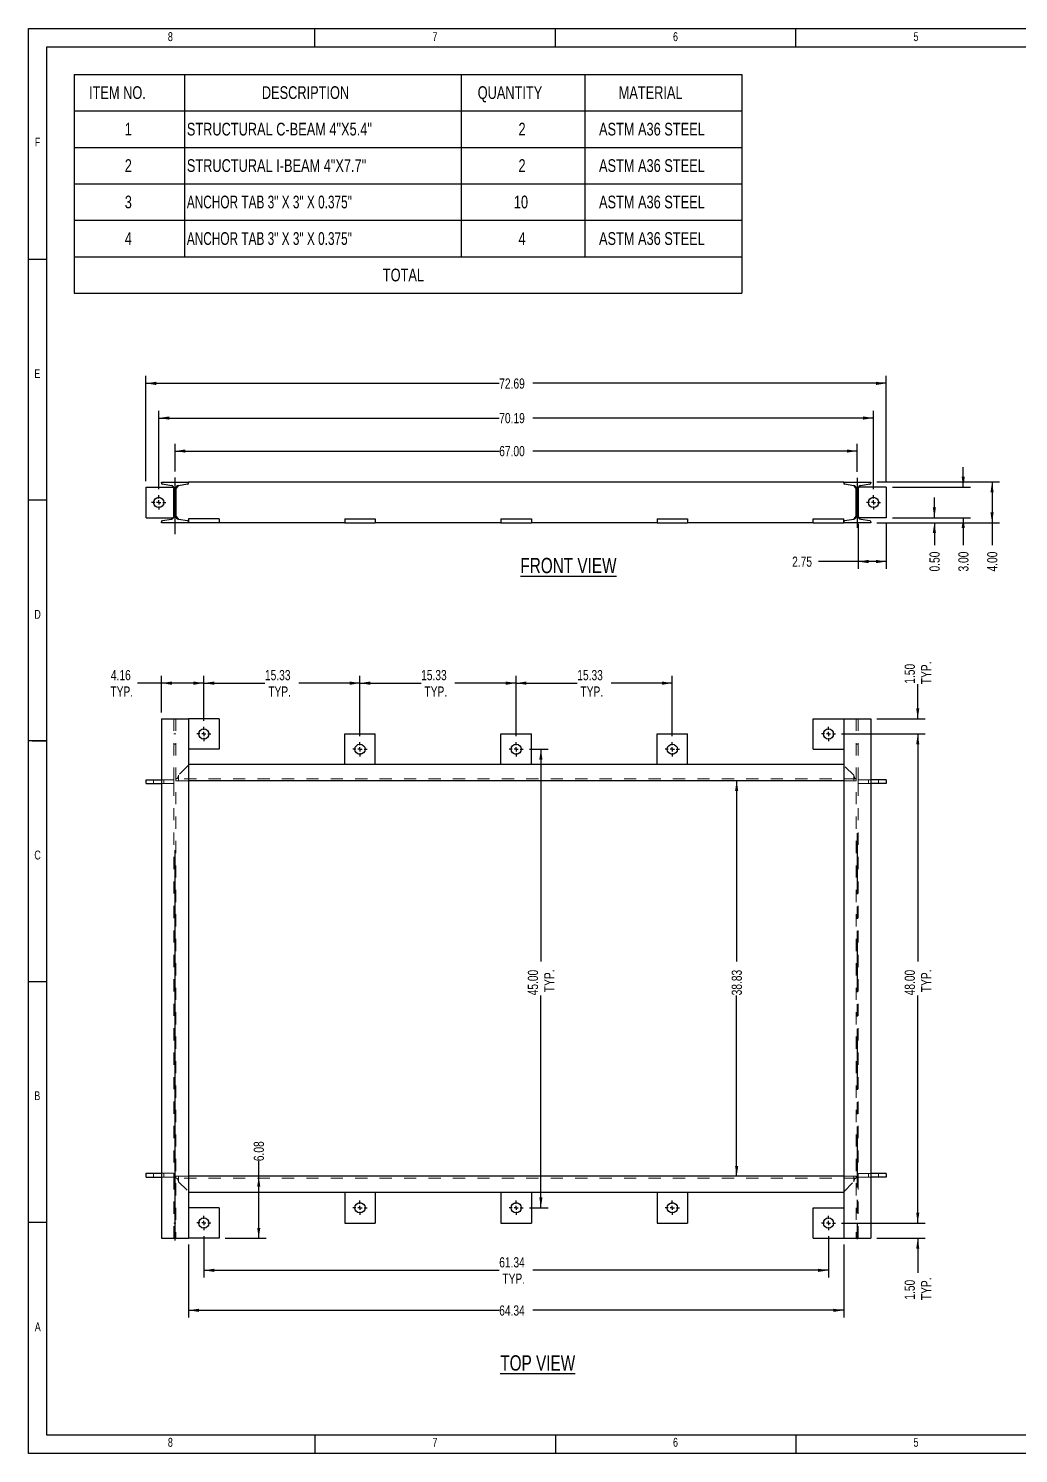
# Model space of a CAD drawing. Header units: inches. Extents: x 0 to 16.5, y 0 to 17.9.
# Drawn here: x 0.02 to 8.12, y 0.02 to 11.67 of the extents above; entities that cross this region are included whole.
import ezdxf

# ---------------------------------------------------------------- set-up
doc = ezdxf.new("R2010")
doc.units = ezdxf.units.IN
doc.header["$MEASUREMENT"] = 0
doc.linetypes.add('CENTERX2', pattern=[0.8, 0.5, -0.1, 0.1, -0.1])
doc.linetypes.add('HIDDEN', pattern=[0.075, 0.05, -0.025])
doc.layers.add('FORMAT', color=7, linetype='Continuous')
doc.styles.add('SLDTEXTSTYLE0', font='TXT', dxfattribs={"width": 0.75})
doc.styles.add('SLDTEXTSTYLE2', font='TXT', dxfattribs={"width": 0.694444})
doc.dimstyles.new('SLDDIMSTYLE0', dxfattribs={"dimtxt": 0.084961, "dimasz": 0.084961, "dimexe": 0, "dimexo": 0.0625, "dimgap": 0.02124, "dimtad": 0, "dimlfac": 12, "dimrnd": 1e-09, "dimzin": 4, "dimdsep": 46, "dimtxsty": 'SLDTEXTSTYLE0', "dimsah": 1, "dimcen": 0.09, "dimadec": 0, "dimazin": 1, "dimtfac": 1, "dimtofl": 0, "dimtmove": 0, "dimatfit": 3, "dimfxl": 0, "dimfrac": 2, "dimtolj": 1, "dimtzin": 12, "dimarcsym": 0})
doc.dimstyles.new('SLDDIMSTYLE1', dxfattribs={"dimtxt": 0.084961, "dimasz": 0.084961, "dimexe": 0, "dimexo": 0.0625, "dimgap": 0.02124, "dimtad": 0, "dimlfac": 12, "dimrnd": 1e-09, "dimzin": 12, "dimdsep": 46, "dimtxsty": 'SLDTEXTSTYLE0', "dimsah": 1, "dimcen": 0.09, "dimadec": 0, "dimazin": 3, "dimtfac": 1, "dimtofl": 0, "dimtmove": 0, "dimatfit": 3, "dimfxl": 0, "dimfrac": 2, "dimtolj": 1, "dimtzin": 12, "dimarcsym": 0})
doc.dimstyles.new('SLDDIMSTYLE2', dxfattribs={"dimtxt": 0.084961, "dimasz": 0.084961, "dimexe": 0, "dimexo": 0.0625, "dimgap": 0.02124, "dimtad": 0, "dimlfac": 12, "dimrnd": 1e-09, "dimzin": 4, "dimdsep": 46, "dimtxsty": 'SLDTEXTSTYLE0', "dimsah": 1, "dimcen": 0.09, "dimadec": 0, "dimazin": 1, "dimtfac": 1, "dimtmove": 0, "dimatfit": 0, "dimfxl": 0, "dimfrac": 2, "dimtolj": 1, "dimtzin": 12, "dimarcsym": 0})
doc.dimstyles.new('SLDDIMSTYLE3', dxfattribs={"dimtxt": 0.084961, "dimasz": 0.084961, "dimexe": 0, "dimexo": 0.0625, "dimgap": 0.02124, "dimtad": 0, "dimlfac": 12, "dimrnd": 1e-09, "dimzin": 0, "dimdsep": 46, "dimtxsty": 'SLDTEXTSTYLE0', "dimsah": 1, "dimcen": 0.09, "dimadec": 0, "dimazin": 0, "dimtfac": 1, "dimtmove": 0, "dimatfit": 0, "dimfxl": 0, "dimfrac": 2, "dimtolj": 1, "dimtzin": 12, "dimarcsym": 0})

# ---------------------------------------------------------------- blocks, each defined once
blk = doc.blocks.new('SW_TABLEANNOTATION_1')
at = {"layer": 'FORMAT', "color": 0}
for p, q in [((0, 0), (0, -0.298)), ((0, 0), (0.901, 0)), ((0.901, 0), (0.901, -0.298)), ((0.901, 0), (3.166, 0)), ((3.166, 0), (3.166, -0.298)), ((3.166, 0), (4.179, 0)), ((4.179, 0), (4.179, -0.298)), ((4.179, 0), (5.463, 0)), ((5.463, 0), (5.463, -0.298)), ((0, -0.298), (0.901, -0.298)), ((0, -0.298), (0, -0.597)), ((0.901, -0.298), (3.166, -0.298)), ((0.901, -0.298), (0.901, -0.597)), ((3.166, -0.298), (4.179, -0.298)), ((3.166, -0.298), (3.166, -0.597)), ((4.179, -0.298), (5.463, -0.298)), ((4.179, -0.298), (4.179, -0.597)), ((5.463, -0.298), (5.463, -0.597)), ((0, -0.597), (0, -0.895)), ((0, -0.597), (0.901, -0.597)), ((0.901, -0.597), (0.901, -0.895)), ((0.901, -0.597), (3.166, -0.597)), ((3.166, -0.597), (3.166, -0.895)), ((3.166, -0.597), (4.179, -0.597)), ((4.179, -0.597), (4.179, -0.895)), ((4.179, -0.597), (5.463, -0.597)), ((5.463, -0.597), (5.463, -0.895)), ((0, -0.895), (0, -1.193)), ((0, -0.895), (0.901, -0.895)), ((0.901, -0.895), (0.901, -1.193)), ((0.901, -0.895), (3.166, -0.895)), ((3.166, -0.895), (3.166, -1.193)), ((3.166, -0.895), (4.179, -0.895)), ((4.179, -0.895), (4.179, -1.193)), ((4.179, -0.895), (5.463, -0.895)), ((5.463, -0.895), (5.463, -1.193)), ((0, -1.193), (0, -1.492)), ((0, -1.193), (0.901, -1.193)), ((0.901, -1.193), (0.901, -1.492)), ((0.901, -1.193), (3.166, -1.193)), ((3.166, -1.193), (3.166, -1.492)), ((3.166, -1.193), (4.179, -1.193)), ((4.179, -1.193), (4.179, -1.492)), ((4.179, -1.193), (5.463, -1.193)), ((5.463, -1.193), (5.463, -1.492)), ((0, -1.492), (0, -1.79)), ((0, -1.492), (0.901, -1.492)), ((0.901, -1.492), (3.166, -1.492)), ((3.166, -1.492), (4.179, -1.492)), ((4.179, -1.492), (5.463, -1.492)), ((5.463, -1.492), (5.463, -1.79)), ((0, -1.79), (0.901, -1.79)), ((0.901, -1.79), (3.166, -1.79)), ((3.166, -1.79), (4.179, -1.79)), ((4.179, -1.79), (5.463, -1.79))]:
    blk.add_line(p, q, dxfattribs=at)
at = {"layer": 'FORMAT', "color": 0, "attachment_point": 1}
for s, insert, char_height, style in [('ITEM NO.', (0.121, -0.097), 0.1042, 'SLDTEXTSTYLE0'), ('DESCRIPTION', (1.535, -0.097), 0.10417, 'SLDTEXTSTYLE0'), ('QUANTITY', (3.301, -0.097), 0.1042, 'SLDTEXTSTYLE0'), ('MATERIAL', (4.455, -0.097), 0.1042, 'SLDTEXTSTYLE0'), ('1', (0.413, -0.396), 0.104, 'SLDTEXTSTYLE0'), ('STRUCTURAL C-BEAM 4"X5.4"', (0.921, -0.396), 0.10417, 'SLDTEXTSTYLE0'), ('2', (3.635, -0.396), 0.104, 'SLDTEXTSTYLE0'), ('ASTM A36 STEEL', (4.294, -0.396), 0.10417, 'SLDTEXTSTYLE0'), ('2', (0.413, -0.694), 0.104, 'SLDTEXTSTYLE0'), ('STRUCTURAL I-BEAM 4"X7.7"', (0.921, -0.694), 0.10417, 'SLDTEXTSTYLE0'), ('2', (3.635, -0.694), 0.104, 'SLDTEXTSTYLE0'), ('ASTM A36 STEEL', (4.294, -0.694), 0.10417, 'SLDTEXTSTYLE0'), ('3', (0.413, -0.992), 0.104, 'SLDTEXTSTYLE0'), ('ANCHOR TAB 3" X 3" X 0.375"', (0.921, -0.992), 0.10417, 'SLDTEXTSTYLE2'), ('10', (3.597, -0.992), 0.1042, 'SLDTEXTSTYLE0'), ('ASTM A36 STEEL', (4.294, -0.992), 0.10417, 'SLDTEXTSTYLE0'), ('4', (0.413, -1.291), 0.104, 'SLDTEXTSTYLE0'), ('ANCHOR TAB 3" X 3" X 0.375"', (0.921, -1.291), 0.10417, 'SLDTEXTSTYLE2'), ('4', (3.635, -1.291), 0.104, 'SLDTEXTSTYLE0'), ('ASTM A36 STEEL', (4.294, -1.291), 0.10417, 'SLDTEXTSTYLE0'), ('TOTAL', (2.525, -1.589), 0.1042, 'SLDTEXTSTYLE0')]:
    blk.add_mtext(s, dxfattribs=dict(at, insert=insert, char_height=char_height, style=style))
blk = doc.blocks.new('Drawing View123')
at = {"color": 7, "linetype": 'Continuous', "lineweight": 25}
for p, q in [((-1.5, 0.375), (-1.5, -3.875)), ((-1.5, 0.375), (-1.278, 0.375)), ((-1.278, 0.375), (-1.278, -3.875)), ((-1.028, 0.375), (-1.278, 0.375)), ((-1.028, 0.375), (-1.028, 0.125)), ((3.834, 0.375), (4.084, 0.375)), ((3.834, 0.125), (3.834, 0.375)), ((4.084, 0.375), (4.084, -3.875)), ((4.084, 0.375), (4.305, 0.375)), ((4.305, 0.375), (4.305, -3.875)), ((0, 0), (0, 0.25)), ((0, 0.25), (0.25, 0.25)), ((0.25, 0), (0.25, 0.25)), ((1.278, 0), (1.278, 0.25)), ((1.278, 0.25), (1.528, 0.25)), ((1.528, 0), (1.528, 0.25)), ((2.556, 0), (2.556, 0.25)), ((2.556, 0.25), (2.806, 0.25)), ((2.806, 0), (2.806, 0.25)), ((-1.028, 0.125), (-1.278, 0.125)), ((3.834, 0.125), (4.084, 0.125)), ((4.084, 0), (-1.278, 0)), ((-1.278, 0), (-1.278, -0.132)), ((4.084, 0), (4.084, -0.132)), ((-1.626, -0.156), (-1.626, -0.125)), ((-1.626, -0.125), (-1.5, -0.125)), ((-1.626, -0.156), (-1.5, -0.156)), ((4.084, -0.132), (-1.278, -0.132)), ((4.432, -0.125), (4.305, -0.125)), ((4.432, -0.156), (4.305, -0.156)), ((4.432, -0.125), (4.432, -0.156)), ((-1.626, -3.375), (-1.626, -3.343)), ((-1.626, -3.343), (-1.5, -3.343)), ((-1.626, -3.375), (-1.5, -3.375)), ((-1.278, -3.368), (-1.278, -3.5)), ((4.084, -3.368), (-1.278, -3.368)), ((4.084, -3.368), (4.084, -3.5)), ((4.432, -3.344), (4.305, -3.344)), ((4.432, -3.375), (4.305, -3.375)), ((4.432, -3.344), (4.432, -3.375)), ((4.084, -3.5), (-1.278, -3.5)), ((0, -3.5), (0, -3.75)), ((0.25, -3.5), (0.25, -3.75)), ((1.278, -3.5), (1.278, -3.75)), ((1.528, -3.5), (1.528, -3.75)), ((2.556, -3.5), (2.556, -3.75)), ((2.806, -3.5), (2.806, -3.75)), ((-1.028, -3.625), (-1.278, -3.625)), ((-1.028, -3.625), (-1.028, -3.875)), ((3.834, -3.875), (3.834, -3.625)), ((3.834, -3.625), (4.084, -3.625)), ((0, -3.75), (0.25, -3.75)), ((1.278, -3.75), (1.528, -3.75)), ((2.556, -3.75), (2.806, -3.75)), ((-1.5, -3.875), (-1.278, -3.875)), ((-1.028, -3.875), (-1.278, -3.875)), ((3.834, -3.875), (4.084, -3.875)), ((4.084, -3.875), (4.305, -3.875))]:
    blk.add_line(p, q, dxfattribs=at)
at = {"color": 7, "linetype": 'HIDDEN', "lineweight": 18}
for p, q in [((-1.397, 0.375), (-1.397, -0.125)), ((-1.381, 0.375), (-1.381, -3.875)), ((4.186, 0.375), (4.186, -3.875)), ((4.203, 0.375), (4.203, -0.125)), ((-1.381, 0.25), (-1.397, 0.25)), ((4.203, 0.25), (4.186, 0.25)), ((-1.397, 0.167), (-1.381, 0.167)), ((4.186, 0.167), (4.203, 0.167)), ((-1.362, -0.097), (-1.361, -0.088)), ((-1.28, -0.008), (-1.361, -0.088)), ((-1.361, -0.088), (-1.361, -0.132)), ((4.166, -0.088), (4.086, -0.008)), ((4.166, -0.088), (4.166, -0.132)), ((4.166, -0.088), (4.168, -0.097)), ((-1.564, -0.125), (-1.564, -0.156)), ((-1.5, -0.125), (-1.397, -0.125)), ((-1.5, -0.156), (-1.397, -0.156)), ((-1.48, -0.156), (-1.48, -0.125)), ((-1.397, -0.156), (-1.397, -0.125)), ((-1.397, -0.156), (-1.397, -3.343)), ((-1.381, -0.117), (-1.381, -0.132)), ((4.186, -0.117), (-1.381, -0.117)), ((-1.361, -0.132), (-1.381, -0.132)), ((-1.361, -0.132), (-1.278, -0.132)), ((4.084, -0.132), (4.166, -0.132)), ((4.186, -0.132), (4.166, -0.132)), ((4.186, -0.117), (4.186, -0.132)), ((4.203, -0.125), (4.203, -0.156)), ((4.305, -0.125), (4.203, -0.125)), ((4.305, -0.156), (4.203, -0.156)), ((4.203, -0.156), (4.203, -3.344)), ((4.286, -0.125), (4.286, -0.156)), ((4.369, -0.156), (4.369, -0.125)), ((-1.564, -3.343), (-1.564, -3.375)), ((-1.5, -3.343), (-1.397, -3.343)), ((-1.5, -3.375), (-1.397, -3.375)), ((-1.48, -3.375), (-1.48, -3.343)), ((-1.397, -3.375), (-1.397, -3.343)), ((-1.397, -3.375), (-1.397, -3.875)), ((-1.381, -3.368), (-1.381, -3.383)), ((-1.381, -3.368), (-1.361, -3.368)), ((-1.361, -3.368), (-1.361, -3.412)), ((-1.278, -3.368), (-1.361, -3.368)), ((4.166, -3.368), (4.084, -3.368)), ((4.166, -3.368), (4.166, -3.412)), ((4.166, -3.368), (4.186, -3.368)), ((4.186, -3.368), (4.186, -3.383)), ((4.305, -3.344), (4.203, -3.344)), ((4.203, -3.344), (4.203, -3.375)), ((4.203, -3.375), (4.203, -3.875)), ((4.305, -3.375), (4.203, -3.375)), ((4.286, -3.344), (4.286, -3.375)), ((4.369, -3.375), (4.369, -3.344)), ((4.186, -3.383), (-1.381, -3.383)), ((-1.361, -3.412), (-1.362, -3.403)), ((-1.361, -3.412), (-1.28, -3.492)), ((4.086, -3.492), (4.166, -3.412)), ((4.168, -3.403), (4.166, -3.412)), ((-1.381, -3.667), (-1.397, -3.667)), ((4.203, -3.667), (4.186, -3.667)), ((-1.397, -3.75), (-1.381, -3.75)), ((4.186, -3.75), (4.203, -3.75))]:
    blk.add_line(p, q, dxfattribs=at)
at = {"color": 7, "linetype": 'Continuous', "lineweight": 25}
for centre in [(-1.153, 0.25), (3.959, 0.25), (0.125, 0.125), (1.403, 0.125), (2.681, 0.125), (0.125, -3.625), (1.403, -3.625), (2.681, -3.625), (-1.153, -3.75), (3.959, -3.75)]:
    blk.add_circle(centre, 0.0417, dxfattribs=at)
at = {"color": 7, "linetype": 'HIDDEN', "lineweight": 18}
for centre, major_axis, ratio, start_param, end_param in [((-1.381, -0.093), (0, 0.0233), 0.847117, 3.171168, 4.547228), ((-1.226, -0.009), (0.055, 0), 0.166679, 2.807943, 2.976432), ((4.032, -0.009), (0.055, 0), 0.166679, 0.165161, 0.33365), ((4.187, -0.093), (0, 0.0233), 0.847117, 1.735957, 3.112018), ((-1.381, -3.407), (0, 0.0233), 0.847117, 4.877549, 6.25361), ((-1.226, -3.491), (0.055, 0), 0.166679, 3.306753, 3.475243), ((4.032, -3.491), (0.055, 0), 0.166679, 5.949535, 6.118025), ((4.187, -3.407), (0, 0.0233), 0.847117, 0.029575, 1.405636)]:
    blk.add_ellipse(centre, major_axis=major_axis, ratio=ratio, start_param=start_param, end_param=end_param, dxfattribs=at)
blk = doc.blocks.new('_D')
at = {"layer": 'FORMAT'}
for p, q in [((6.673, 5.904), (7.356, 5.904)), ((7.296, 5.904), (7.296, 4.042)), ((7.296, 1.904), (7.296, 3.766)), ((6.673, 1.904), (7.356, 1.904))]:
    blk.add_line(p, q, dxfattribs=at)
for points in [[(7.296, 5.904), (7.283, 5.819), (7.309, 5.819)], [(7.296, 1.904), (7.309, 1.989), (7.283, 1.989)]]:
    blk.add_solid(points, dxfattribs=at)
at = {"layer": 'FORMAT', "char_height": 0.0833, "attachment_point": 1, "rotation": 90, "style": 'SLDTEXTSTYLE0'}
for s, insert in [('48.00', (7.189, 3.766)), ('TYP.', (7.323, 3.792))]:
    blk.add_mtext(s, dxfattribs=dict(at, insert=insert))
blk = doc.blocks.new('_D_1')
at = {"layer": 'FORMAT'}
for p, q in [((1.107, 6.32), (0.912, 6.32)), ((1.107, 6.079), (1.107, 6.38)), ((1.454, 6.32), (1.107, 6.32)), ((1.454, 6.012), (1.454, 6.38))]:
    blk.add_line(p, q, dxfattribs=at)
for points in [[(1.107, 6.32), (1.192, 6.306), (1.192, 6.333)], [(1.454, 6.32), (1.369, 6.333), (1.369, 6.306)]]:
    blk.add_solid(points, dxfattribs=at)
at = {"layer": 'FORMAT', "char_height": 0.0833, "attachment_point": 1, "style": 'SLDTEXTSTYLE0'}
for s, insert in [('4.16', (0.693, 6.427)), ('TYP.', (0.689, 6.293))]:
    blk.add_mtext(s, dxfattribs=dict(at, insert=insert))
blk = doc.blocks.new('_D_2')
at = {"layer": 'FORMAT'}
for p, q in [((5.814, 5.522), (5.814, 4.042)), ((5.814, 2.286), (5.814, 3.766))]:
    blk.add_line(p, q, dxfattribs=at)
for points in [[(5.814, 5.522), (5.801, 5.437), (5.827, 5.437)], [(5.814, 2.286), (5.827, 2.371), (5.801, 2.371)]]:
    blk.add_solid(points, dxfattribs=at)
at = {"layer": 'FORMAT', "insert": (5.773, 3.766), "char_height": 0.0833, "attachment_point": 1, "rotation": 90, "style": 'SLDTEXTSTYLE0'}
blk.add_mtext('38.83', dxfattribs=at)
blk = doc.blocks.new('_D_3')
at = {"layer": 'FORMAT'}
for p, q in [((1.454, 1.796), (1.454, 1.457)), ((6.565, 1.795), (6.565, 1.457)), ((1.454, 1.517), (3.871, 1.517)), ((6.565, 1.517), (4.147, 1.517))]:
    blk.add_line(p, q, dxfattribs=at)
for points in [[(1.454, 1.517), (1.539, 1.504), (1.539, 1.53)], [(6.565, 1.517), (6.48, 1.53), (6.48, 1.504)]]:
    blk.add_solid(points, dxfattribs=at)
at = {"layer": 'FORMAT', "char_height": 0.0833, "attachment_point": 1, "style": 'SLDTEXTSTYLE0'}
for s, insert in [('61.34', (3.871, 1.624)), ('TYP.', (3.897, 1.49))]:
    blk.add_mtext(s, dxfattribs=dict(at, insert=insert))
blk = doc.blocks.new('_D_4')
at = {"layer": 'FORMAT'}
for p, q in [((1.329, 1.729), (1.329, 1.13)), ((6.69, 1.729), (6.69, 1.13)), ((1.329, 1.19), (3.871, 1.19)), ((6.69, 1.19), (4.147, 1.19))]:
    blk.add_line(p, q, dxfattribs=at)
for points in [[(1.329, 1.19), (1.414, 1.177), (1.414, 1.203)], [(6.69, 1.19), (6.605, 1.203), (6.605, 1.177)]]:
    blk.add_solid(points, dxfattribs=at)
at = {"layer": 'FORMAT', "insert": (3.871, 1.23), "char_height": 0.0833, "attachment_point": 1, "style": 'SLDTEXTSTYLE0'}
blk.add_mtext('64.34', dxfattribs=at)
blk = doc.blocks.new('_D_5')
at = {"layer": 'FORMAT'}
for p, q in [((7.296, 6.029), (7.296, 6.311)), ((6.962, 6.029), (7.356, 6.029)), ((6.673, 5.904), (7.356, 5.904)), ((7.296, 5.904), (7.296, 5.74))]:
    blk.add_line(p, q, dxfattribs=at)
for points in [[(7.296, 6.029), (7.309, 6.114), (7.283, 6.114)], [(7.296, 5.904), (7.283, 5.819), (7.309, 5.819)]]:
    blk.add_solid(points, dxfattribs=at)
at = {"layer": 'FORMAT', "char_height": 0.0833, "attachment_point": 1, "rotation": 90, "style": 'SLDTEXTSTYLE0'}
for s, insert in [('1.50', (7.189, 6.315)), ('TYP.', (7.323, 6.311))]:
    blk.add_mtext(s, dxfattribs=dict(at, insert=insert))
blk = doc.blocks.new('_D_6')
at = {"layer": 'FORMAT'}
for p, q in [((7.296, 1.904), (7.296, 2.067)), ((6.673, 1.904), (7.356, 1.904)), ((6.962, 1.779), (7.356, 1.779)), ((7.296, 1.779), (7.296, 1.497))]:
    blk.add_line(p, q, dxfattribs=at)
for points in [[(7.296, 1.904), (7.309, 1.989), (7.283, 1.989)], [(7.296, 1.779), (7.283, 1.694), (7.309, 1.694)]]:
    blk.add_solid(points, dxfattribs=at)
at = {"layer": 'FORMAT', "char_height": 0.0833, "attachment_point": 1, "rotation": 90, "style": 'SLDTEXTSTYLE0'}
for s, insert in [('1.50', (7.189, 1.277)), ('TYP.', (7.323, 1.273))]:
    blk.add_mtext(s, dxfattribs=dict(at, insert=insert))
blk = doc.blocks.new('_D_7')
at = {"layer": 'FORMAT'}
for p, q in [((1.454, 6.012), (1.454, 6.38)), ((1.454, 6.32), (1.954, 6.32)), ((2.731, 6.32), (2.231, 6.32)), ((2.731, 5.887), (2.731, 6.38))]:
    blk.add_line(p, q, dxfattribs=at)
for points in [[(1.454, 6.32), (1.539, 6.306), (1.539, 6.333)], [(2.731, 6.32), (2.647, 6.333), (2.647, 6.306)]]:
    blk.add_solid(points, dxfattribs=at)
at = {"layer": 'FORMAT', "char_height": 0.0833, "attachment_point": 1, "style": 'SLDTEXTSTYLE0'}
for s, insert in [('15.33', (1.954, 6.427)), ('TYP.', (1.981, 6.293))]:
    blk.add_mtext(s, dxfattribs=dict(at, insert=insert))
blk = doc.blocks.new('_D_8')
at = {"layer": 'FORMAT'}
for p, q in [((2.731, 5.887), (2.731, 6.38)), ((2.731, 6.32), (3.232, 6.32)), ((4.009, 6.32), (3.509, 6.32)), ((4.009, 5.887), (4.009, 6.38))]:
    blk.add_line(p, q, dxfattribs=at)
for points in [[(2.731, 6.32), (2.816, 6.306), (2.816, 6.333)], [(4.009, 6.32), (3.924, 6.333), (3.924, 6.306)]]:
    blk.add_solid(points, dxfattribs=at)
at = {"layer": 'FORMAT', "char_height": 0.0833, "attachment_point": 1, "style": 'SLDTEXTSTYLE0'}
for s, insert in [('15.33', (3.232, 6.427)), ('TYP.', (3.259, 6.293))]:
    blk.add_mtext(s, dxfattribs=dict(at, insert=insert))
blk = doc.blocks.new('_D_9')
at = {"layer": 'FORMAT'}
for p, q in [((4.009, 5.887), (4.009, 6.38)), ((4.009, 6.32), (4.51, 6.32)), ((5.287, 6.32), (4.786, 6.32)), ((5.287, 5.887), (5.287, 6.38))]:
    blk.add_line(p, q, dxfattribs=at)
for points in [[(4.009, 6.32), (4.094, 6.306), (4.094, 6.333)], [(5.287, 6.32), (5.202, 6.333), (5.202, 6.306)]]:
    blk.add_solid(points, dxfattribs=at)
at = {"layer": 'FORMAT', "char_height": 0.0833, "attachment_point": 1, "style": 'SLDTEXTSTYLE0'}
for s, insert in [('15.33', (4.51, 6.427)), ('TYP.', (4.536, 6.293))]:
    blk.add_mtext(s, dxfattribs=dict(at, insert=insert))
blk = doc.blocks.new('_D_10')
at = {"layer": 'FORMAT'}
for p, q in [((4.118, 5.779), (4.272, 5.779)), ((4.212, 5.779), (4.212, 4.042)), ((4.212, 2.029), (4.212, 3.766)), ((4.118, 2.029), (4.272, 2.029))]:
    blk.add_line(p, q, dxfattribs=at)
for points in [[(4.212, 5.779), (4.199, 5.694), (4.225, 5.694)], [(4.212, 2.029), (4.225, 2.114), (4.199, 2.114)]]:
    blk.add_solid(points, dxfattribs=at)
at = {"layer": 'FORMAT', "char_height": 0.0833, "attachment_point": 1, "rotation": 90, "style": 'SLDTEXTSTYLE0'}
for s, insert in [('45.00', (4.105, 3.766)), ('TYP.', (4.239, 3.792))]:
    blk.add_mtext(s, dxfattribs=dict(at, insert=insert))
blk = doc.blocks.new('_D_11')
at = {"layer": 'FORMAT'}
for p, q in [((1.903, 2.286), (1.903, 2.41)), ((1.903, 1.779), (1.903, 2.286)), ((1.629, 1.779), (1.963, 1.779))]:
    blk.add_line(p, q, dxfattribs=at)
for points in [[(1.903, 2.286), (1.89, 2.201), (1.916, 2.201)], [(1.903, 1.779), (1.916, 1.864), (1.89, 1.864)]]:
    blk.add_solid(points, dxfattribs=at)
at = {"layer": 'FORMAT', "insert": (1.862, 2.41), "char_height": 0.0833, "attachment_point": 1, "rotation": 90, "style": 'SLDTEXTSTYLE0'}
blk.add_mtext('6.08', dxfattribs=at)
blk = doc.blocks.new('SW_CENTERMARKSYMBOL_37')
at = {"layer": 'FORMAT', "color": 0, "linetype": 'CENTERX2'}
for p, q in [((-0.033, 0), (-0.058, 0)), ((0, 0), (-0.017, 0)), ((0, 0.033), (0, 0.058)), ((0, 0), (0, 0.017)), ((0, 0), (0, -0.017)), ((0, 0), (0.017, 0)), ((0.033, 0), (0.058, 0)), ((0, -0.033), (0, -0.058))]:
    blk.add_line(p, q, dxfattribs=at)
blk = doc.blocks.new('SW_CENTERMARKSYMBOL_38')
at = {"layer": 'FORMAT', "color": 0, "linetype": 'CENTERX2'}
for p, q in [((-0.033, 0), (-0.058, 0)), ((0, 0), (-0.017, 0)), ((0, 0.033), (0, 0.058)), ((0, 0), (0, 0.017)), ((0, 0), (0, -0.017)), ((0, 0), (0.017, 0)), ((0.033, 0), (0.058, 0)), ((0, -0.033), (0, -0.058))]:
    blk.add_line(p, q, dxfattribs=at)
blk = doc.blocks.new('SW_CENTERMARKSYMBOL_39')
at = {"layer": 'FORMAT', "color": 0, "linetype": 'CENTERX2'}
for p, q in [((-0.033, 0), (-0.058, 0)), ((0, 0), (-0.017, 0)), ((0, 0.033), (0, 0.058)), ((0, 0), (0, 0.017)), ((0, 0), (0, -0.017)), ((0, 0), (0.017, 0)), ((0.033, 0), (0.058, 0)), ((0, -0.033), (0, -0.058))]:
    blk.add_line(p, q, dxfattribs=at)
blk = doc.blocks.new('SW_CENTERMARKSYMBOL_40')
at = {"layer": 'FORMAT', "color": 0, "linetype": 'CENTERX2'}
for p, q in [((-0.033, 0), (-0.058, 0)), ((0, 0), (-0.017, 0)), ((0, 0.033), (0, 0.058)), ((0, 0), (0, 0.017)), ((0, 0), (0, -0.017)), ((0, 0), (0.017, 0)), ((0.033, 0), (0.058, 0)), ((0, -0.033), (0, -0.058))]:
    blk.add_line(p, q, dxfattribs=at)
blk = doc.blocks.new('SW_CENTERMARKSYMBOL_41')
at = {"layer": 'FORMAT', "color": 0, "linetype": 'CENTERX2'}
for p, q in [((-0.033, 0), (-0.058, 0)), ((0, 0), (-0.017, 0)), ((0, 0.033), (0, 0.058)), ((0, 0), (0, 0.017)), ((0, 0), (0, -0.017)), ((0, 0), (0.017, 0)), ((0.033, 0), (0.058, 0)), ((0, -0.033), (0, -0.058))]:
    blk.add_line(p, q, dxfattribs=at)
blk = doc.blocks.new('SW_CENTERMARKSYMBOL_42')
at = {"layer": 'FORMAT', "color": 0, "linetype": 'CENTERX2'}
for p, q in [((-0.033, 0), (-0.058, 0)), ((0, 0), (-0.017, 0)), ((0, 0.033), (0, 0.058)), ((0, 0), (0, 0.017)), ((0, 0), (0, -0.017)), ((0, 0), (0.017, 0)), ((0.033, 0), (0.058, 0)), ((0, -0.033), (0, -0.058))]:
    blk.add_line(p, q, dxfattribs=at)
blk = doc.blocks.new('SW_CENTERMARKSYMBOL_43')
at = {"layer": 'FORMAT', "color": 0, "linetype": 'CENTERX2'}
for p, q in [((-0.033, 0), (-0.058, 0)), ((0, 0), (-0.017, 0)), ((0, 0.033), (0, 0.058)), ((0, 0), (0, 0.017)), ((0, 0), (0, -0.017)), ((0, 0), (0.017, 0)), ((0.033, 0), (0.058, 0)), ((0, -0.033), (0, -0.058))]:
    blk.add_line(p, q, dxfattribs=at)
blk = doc.blocks.new('SW_CENTERMARKSYMBOL_44')
at = {"layer": 'FORMAT', "color": 0, "linetype": 'CENTERX2'}
for p, q in [((-0.033, 0), (-0.058, 0)), ((0, 0), (-0.017, 0)), ((0, 0.033), (0, 0.058)), ((0, 0), (0, 0.017)), ((0, 0), (0, -0.017)), ((0, 0), (0.017, 0)), ((0.033, 0), (0.058, 0)), ((0, -0.033), (0, -0.058))]:
    blk.add_line(p, q, dxfattribs=at)
blk = doc.blocks.new('SW_CENTERMARKSYMBOL_45')
at = {"layer": 'FORMAT', "color": 0, "linetype": 'CENTERX2'}
for p, q in [((-0.033, 0), (-0.058, 0)), ((0, 0), (-0.017, 0)), ((0, 0.033), (0, 0.058)), ((0, 0), (0, 0.017)), ((0, 0), (0, -0.017)), ((0, 0), (0.017, 0)), ((0.033, 0), (0.058, 0)), ((0, -0.033), (0, -0.058))]:
    blk.add_line(p, q, dxfattribs=at)
blk = doc.blocks.new('SW_CENTERMARKSYMBOL_46')
at = {"layer": 'FORMAT', "color": 0, "linetype": 'CENTERX2'}
for p, q in [((-0.033, 0), (-0.058, 0)), ((0, 0), (-0.017, 0)), ((0, 0.033), (0, 0.058)), ((0, 0), (0, 0.017)), ((0, 0), (0, -0.017)), ((0, 0), (0.017, 0)), ((0.033, 0), (0.058, 0)), ((0, -0.033), (0, -0.058))]:
    blk.add_line(p, q, dxfattribs=at)
blk = doc.blocks.new('Drawing View124')
at = {"color": 7, "linetype": 'Continuous', "lineweight": 25}
for p, q in [((-1.626, 0.26), (-1.4, 0.26)), ((-1.626, 0.01), (-1.626, 0.26)), ((-1.5, 0.294), (-1.5, 0.302)), ((-1.5, 0.302), (-1.278, 0.302)), ((-1.417, 0.272), (-1.492, 0.285)), ((-1.397, 0.022), (-1.397, 0.249)), ((-1.362, 0.271), (-1.381, 0.249)), ((-1.381, 0.249), (-1.381, 0.022)), ((-1.361, 0.272), (-1.362, 0.271)), ((-1.286, 0.285), (-1.361, 0.272)), ((-1.286, 0.285), (-1.28, 0.286)), ((-1.28, 0.286), (-1.278, 0.286)), ((-1.278, 0.302), (-1.278, 0.294)), ((4.084, 0.302), (-1.278, 0.302)), ((-1.278, 0.286), (-1.278, 0.294)), ((4.084, 0.294), (4.084, 0.302)), ((4.084, 0.302), (4.305, 0.302)), ((4.084, 0.294), (4.084, 0.286)), ((4.084, 0.286), (4.086, 0.286)), ((4.086, 0.286), (4.091, 0.285)), ((4.166, 0.272), (4.091, 0.285)), ((4.168, 0.271), (4.166, 0.272)), ((4.186, 0.249), (4.168, 0.271)), ((4.186, 0.022), (4.186, 0.249)), ((4.203, 0.249), (4.203, 0.022)), ((4.432, 0.26), (4.206, 0.26)), ((4.298, 0.285), (4.223, 0.272)), ((4.305, 0.302), (4.305, 0.294)), ((4.432, 0.26), (4.432, 0.01)), ((-1.626, 0.01), (-1.4, 0.01)), ((-1.381, 0.022), (-1.362, 0)), ((-1.028, 0), (-1.278, 0)), ((-1.278, 0), (-1.278, -0.031)), ((0, 0), (0, -0.031)), ((0, 0), (0.25, 0)), ((3.834, -0.031), (3.834, 0)), ((3.834, 0), (4.084, 0)), ((4.084, -0.031), (4.084, 0)), ((4.168, 0), (4.186, 0.022)), ((4.432, 0.01), (4.206, 0.01)), ((-1.5, -0.031), (-1.5, -0.023)), ((-1.278, -0.031), (-1.5, -0.031)), ((-1.492, -0.014), (-1.417, -0.002)), ((-1.362, 0), (-1.361, -0.002)), ((-1.361, -0.002), (-1.286, -0.014)), ((-1.28, -0.015), (-1.286, -0.014)), ((-1.278, -0.015), (-1.28, -0.015)), ((-1.278, -0.023), (-1.278, -0.031)), ((-1.028, -0.031), (-1.278, -0.031)), ((-1.028, 0), (-1.028, -0.031)), ((0, -0.031), (-1.028, -0.031)), ((0, -0.031), (0.25, -0.031)), ((0.25, 0), (0.25, -0.031)), ((1.278, -0.031), (0.25, -0.031)), ((1.278, 0), (1.528, 0)), ((1.278, 0), (1.278, -0.031)), ((1.278, -0.031), (1.528, -0.031)), ((1.528, 0), (1.528, -0.031)), ((2.556, -0.031), (1.528, -0.031)), ((2.556, 0), (2.556, -0.031)), ((2.556, 0), (2.806, 0)), ((2.556, -0.031), (2.806, -0.031)), ((2.806, 0), (2.806, -0.031)), ((3.834, -0.031), (2.806, -0.031)), ((3.834, -0.031), (4.084, -0.031)), ((4.086, -0.015), (4.084, -0.015)), ((4.084, -0.031), (4.084, -0.023)), ((4.305, -0.031), (4.084, -0.031)), ((4.091, -0.014), (4.086, -0.015)), ((4.091, -0.014), (4.166, -0.002)), ((4.166, -0.002), (4.168, 0)), ((4.223, -0.002), (4.298, -0.014)), ((4.305, -0.023), (4.305, -0.031))]:
    blk.add_line(p, q, dxfattribs=at)
for centre in [(-1.522, 0.135), (4.328, 0.135)]:
    blk.add_circle(centre, 0.0417, dxfattribs=at)
for centre, radius, start, end in [((-1.491, 0.294), 0.00917, 180, 260.537), ((-1.421, 0.249), 0.0242, 0, 80.537), ((-1.357, 0.249), 0.0242, 99.463, 180), ((-1.287, 0.294), 0.00917, 279.463, 0), ((4.093, 0.294), 0.00917, 180, 260.537), ((4.162, 0.249), 0.0242, 0, 80.537), ((4.227, 0.249), 0.0242, 99.463, 180), ((4.296, 0.294), 0.00917, 279.463, 0), ((-1.421, 0.022), 0.0242, 279.463, 0), ((-1.357, 0.022), 0.0242, 180, 260.537), ((4.162, 0.022), 0.0242, 279.463, 0), ((4.227, 0.022), 0.0242, 180, 260.537), ((-1.491, -0.023), 0.00917, 99.463, 180), ((-1.287, -0.023), 0.00917, 0, 80.537), ((4.093, -0.023), 0.00917, 99.463, 180), ((4.296, -0.023), 0.00917, 0, 80.537)]:
    blk.add_arc(centre, radius, start, end, dxfattribs=at)
blk = doc.blocks.new('_D_12')
at = {"layer": 'FORMAT'}
for p, q in [((0.98, 7.973), (0.98, 8.832)), ((0.98, 8.772), (3.871, 8.772)), ((7.038, 8.772), (4.147, 8.772)), ((7.038, 7.973), (7.038, 8.832))]:
    blk.add_line(p, q, dxfattribs=at)
for points in [[(0.98, 8.772), (1.065, 8.758), (1.065, 8.785)], [(7.038, 8.772), (6.953, 8.785), (6.953, 8.758)]]:
    blk.add_solid(points, dxfattribs=at)
at = {"layer": 'FORMAT', "insert": (3.871, 8.812), "char_height": 0.0833, "attachment_point": 1, "style": 'SLDTEXTSTYLE0'}
blk.add_mtext('72.69', dxfattribs=at)
blk = doc.blocks.new('_D_13')
at = {"layer": 'FORMAT'}
for p, q in [((1.218, 8.051), (1.218, 8.278)), ((6.801, 8.049), (6.801, 8.278)), ((1.218, 8.218), (3.871, 8.218)), ((6.801, 8.218), (4.147, 8.218))]:
    blk.add_line(p, q, dxfattribs=at)
for points in [[(1.218, 8.218), (1.303, 8.205), (1.303, 8.231)], [(6.801, 8.218), (6.716, 8.231), (6.716, 8.205)]]:
    blk.add_solid(points, dxfattribs=at)
at = {"layer": 'FORMAT', "insert": (3.871, 8.259), "char_height": 0.0833, "attachment_point": 1, "style": 'SLDTEXTSTYLE0'}
blk.add_mtext('67.00', dxfattribs=at)
blk = doc.blocks.new('_D_14')
at = {"layer": 'FORMAT'}
for p, q in [((6.962, 7.965), (7.964, 7.965)), ((7.904, 7.965), (7.904, 7.632)), ((6.962, 7.632), (7.964, 7.632)), ((7.904, 7.632), (7.904, 7.448))]:
    blk.add_line(p, q, dxfattribs=at)
for points in [[(7.904, 7.965), (7.891, 7.88), (7.917, 7.88)], [(7.904, 7.632), (7.917, 7.717), (7.891, 7.717)]]:
    blk.add_solid(points, dxfattribs=at)
at = {"layer": 'FORMAT', "insert": (7.864, 7.233), "char_height": 0.0833, "attachment_point": 1, "rotation": 90, "style": 'SLDTEXTSTYLE0'}
blk.add_mtext('4.00', dxfattribs=at)
blk = doc.blocks.new('_D_15')
at = {"layer": 'FORMAT'}
for p, q in [((1.085, 7.907), (1.085, 8.548)), ((6.934, 7.907), (6.934, 8.548)), ((1.085, 8.488), (3.871, 8.488)), ((6.934, 8.488), (4.147, 8.488))]:
    blk.add_line(p, q, dxfattribs=at)
for points in [[(1.085, 8.488), (1.17, 8.475), (1.17, 8.501)], [(6.934, 8.488), (6.849, 8.501), (6.849, 8.475)]]:
    blk.add_solid(points, dxfattribs=at)
at = {"layer": 'FORMAT', "insert": (3.871, 8.529), "char_height": 0.0833, "attachment_point": 1, "style": 'SLDTEXTSTYLE0'}
blk.add_mtext('70.19', dxfattribs=at)
blk = doc.blocks.new('_D_16')
at = {"layer": 'FORMAT'}
for p, q in [((7.668, 7.923), (7.668, 8.087)), ((7.088, 7.923), (7.728, 7.923)), ((7.088, 7.673), (7.728, 7.673)), ((7.668, 7.673), (7.668, 7.448))]:
    blk.add_line(p, q, dxfattribs=at)
for points in [[(7.668, 7.923), (7.681, 8.008), (7.655, 8.008)], [(7.668, 7.673), (7.655, 7.588), (7.681, 7.588)]]:
    blk.add_solid(points, dxfattribs=at)
at = {"layer": 'FORMAT', "insert": (7.628, 7.233), "char_height": 0.0833, "attachment_point": 1, "rotation": 90, "style": 'SLDTEXTSTYLE0'}
blk.add_mtext('3.00', dxfattribs=at)
blk = doc.blocks.new('_D_17')
at = {"layer": 'FORMAT'}
for p, q in [((6.809, 7.623), (6.809, 7.254)), ((7.038, 7.623), (7.038, 7.254)), ((6.809, 7.314), (6.484, 7.314)), ((7.038, 7.314), (6.809, 7.314))]:
    blk.add_line(p, q, dxfattribs=at)
for points in [[(6.809, 7.314), (6.894, 7.301), (6.894, 7.328)], [(7.038, 7.314), (6.953, 7.328), (6.953, 7.301)]]:
    blk.add_solid(points, dxfattribs=at)
at = {"layer": 'FORMAT', "insert": (6.268, 7.355), "char_height": 0.0833, "attachment_point": 1, "style": 'SLDTEXTSTYLE0'}
blk.add_mtext('2.75', dxfattribs=at)
blk = doc.blocks.new('_D_18')
at = {"layer": 'FORMAT'}
for p, q in [((7.432, 7.673), (7.432, 7.837)), ((6.962, 7.632), (7.492, 7.632)), ((7.088, 7.673), (7.492, 7.673)), ((7.432, 7.632), (7.432, 7.448))]:
    blk.add_line(p, q, dxfattribs=at)
for points in [[(7.432, 7.673), (7.445, 7.758), (7.419, 7.758)], [(7.432, 7.632), (7.419, 7.547), (7.445, 7.547)]]:
    blk.add_solid(points, dxfattribs=at)
at = {"layer": 'FORMAT', "insert": (7.392, 7.233), "char_height": 0.0833, "attachment_point": 1, "rotation": 90, "style": 'SLDTEXTSTYLE0'}
blk.add_mtext('0.50', dxfattribs=at)
blk = doc.blocks.new('SW_CENTERMARKSYMBOL_47')
at = {"layer": 'FORMAT', "color": 0, "linetype": 'CENTERX2'}
for p, q in [((-0.033, 0), (-0.058, 0)), ((0, 0), (-0.017, 0)), ((0, 0), (-0.017, 0)), ((0, 0.033), (0, 0.058)), ((0, 0), (0, 0.017)), ((0, 0), (0, 0.017)), ((0, 0), (0, -0.017)), ((0, 0), (0.017, 0)), ((0, 0), (0, -0.017)), ((0, 0), (0.017, 0)), ((0.033, 0), (0.058, 0)), ((0, -0.033), (0, -0.058))]:
    blk.add_line(p, q, dxfattribs=at)
blk = doc.blocks.new('SW_CENTERMARKSYMBOL_48')
at = {"layer": 'FORMAT', "color": 0, "linetype": 'CENTERX2'}
for p, q in [((-0.033, 0), (-0.058, 0)), ((0, 0), (-0.017, 0)), ((0, 0.033), (0, 0.058)), ((0, 0), (0, 0.017)), ((0, 0), (0, -0.017)), ((0, 0), (0.017, 0)), ((0.033, 0), (0.058, 0)), ((0, -0.033), (0, -0.058))]:
    blk.add_line(p, q, dxfattribs=at)

msp = doc.modelspace()

# ---------------------------------------------------------------- linework, layer by layer
at = {"color": 7, "linetype": 'Continuous', "lineweight": 25}
for p, q in [((0.0187, 0.0187), (0.0187, 11.67421)), ((0.0187, 11.67421), (16.51673, 11.67421)), ((2.3622, 11.52421), (2.3622, 11.67421)), ((4.33071, 11.52421), (4.33071, 11.67421)), ((6.29921, 11.52421), (6.29921, 11.67421)), ((0.1687, 0.1687), (0.1687, 11.52421)), ((0.1687, 11.52421), (16.36673, 11.52421)), ((0.1687, 9.78346), (0.0187, 9.78346)), ((0.1687, 7.81496), (0.0187, 7.81496)), ((0.1687, 5.84646), (0.0187, 5.84646)), ((0.04866, 5.84646), (0.16874, 5.84646)), ((0.1687, 3.87795), (0.0187, 3.87795)), ((0.1687, 1.90945), (0.0187, 1.90945)), ((16.36673, 0.1687), (0.1687, 0.1687)), ((2.3622, 0.1687), (2.3622, 0.0187)), ((4.33071, 0.1687), (4.33071, 0.0187)), ((6.29921, 0.1687), (6.29921, 0.0187)), ((16.51673, 0.0187), (0.0187, 0.0187))]:
    msp.add_line(p, q, dxfattribs=at)
at = {"layer": 'FORMAT', "linetype": 'CENTERX2'}
for p, q in [((1.21768, 8.00071), (1.21768, 7.53784)), ((6.80101, 7.99866), (6.80101, 7.58888)), ((6.80101, 5.09315), (6.80101, 1.77212))]:
    msp.add_line(p, q, dxfattribs=at)
at = {"layer": 'FORMAT', "linetype": 'Continuous'}
msp.add_line((1.21768, 4.95279), (1.21768, 1.76076), dxfattribs=at)

# ---------------------------------------------------------------- block references
at = {"color": 7, "linetype": 'Continuous', "lineweight": 25}
for name, p in [('Drawing View124', (2.60649, 7.66282)), ('Drawing View123', (2.60649, 5.65379))]:
    msp.add_blockref(name, p, dxfattribs=at)
at = {"layer": 'FORMAT'}
msp.add_blockref('SW_TABLEANNOTATION_1', (0.3937, 11.29921), dxfattribs=at)
at = {"layer": 'FORMAT', "linetype": 'CENTERX2'}
for name, p in [('SW_CENTERMARKSYMBOL_48', (1.08464, 7.79823)), ('SW_CENTERMARKSYMBOL_47', (6.93405, 7.79823)), ('SW_CENTERMARKSYMBOL_39', (1.45364, 5.90412)), ('SW_CENTERMARKSYMBOL_40', (6.56505, 5.90379)), ('SW_CENTERMARKSYMBOL_41', (2.73149, 5.77879)), ('SW_CENTERMARKSYMBOL_42', (4.00935, 5.77879)), ('SW_CENTERMARKSYMBOL_43', (5.2872, 5.77879)), ('SW_CENTERMARKSYMBOL_44', (2.73149, 2.02879)), ('SW_CENTERMARKSYMBOL_45', (4.00935, 2.02879)), ('SW_CENTERMARKSYMBOL_46', (5.2872, 2.02879)), ('SW_CENTERMARKSYMBOL_37', (1.45364, 1.90412)), ('SW_CENTERMARKSYMBOL_38', (6.56505, 1.90379))]:
    msp.add_blockref(name, p, dxfattribs=at)

# ---------------------------------------------------------------- texts
at = {"color": 7, "linetype": 'Continuous', "lineweight": 0, "char_height": 0.07292, "style": 'SLDTEXTSTYLE0'}
for s, insert, attachment_point in [('8', (1.17963, 11.64401), 2), ('7', (3.34499, 11.64401), 2), ('6', (5.31349, 11.64401), 2), ('5', (7.282, 11.64401), 2), ('F', (0.07043, 10.78209), 1), ('E', (0.06659, 8.88727), 1), ('D', (0.06659, 6.91877), 1), ('C', (0.06659, 4.95026), 1), ('B', (0.06655, 2.98176), 1), ('A', (0.07011, 1.09162), 1), ('8', (1.17963, 0.14676), 2), ('7', (3.34499, 0.14676), 2), ('6', (5.31349, 0.14676), 2), ('5', (7.282, 0.14676), 2)]:
    msp.add_mtext(s, dxfattribs=dict(at, insert=insert, attachment_point=attachment_point))
at = {"layer": 'FORMAT', "char_height": 0.125, "attachment_point": 1, "style": 'SLDTEXTSTYLE0'}
for s, insert in [('\\LFRONT VIEW', (4.04408, 7.3444)), ('\\LTOP VIEW', (3.87974, 0.82193))]:
    msp.add_mtext(s, dxfattribs=dict(at, insert=insert))

# ---------------------------------------------------------------- dimensions: what is measured, and where the dimension line sits
at = {"layer": 'FORMAT'}
for base, p1, p2, dimstyle, picture, middle in [((7.03822, 8.77156), (0.98047, 7.92323), (7.03822, 7.92323), 'SLDDIMSTYLE1', '_D_12', (4.00935, 8.77156)), ((6.93405, 8.48832), (1.08464, 7.85657), (6.93405, 7.85657), 'SLDDIMSTYLE1', '_D_15', (4.00935, 8.48832)), ((6.80101, 8.21835), (1.21768, 8.00071), (6.80101, 7.99866), 'SLDDIMSTYLE0', '_D_13', (4.00935, 8.21835)), ((6.80905, 7.31448), (7.03822, 7.67323), (6.80905, 7.67323), 'SLDDIMSTYLE1', '_D_17', (6.37627, 7.31448)), ((6.69005, 1.18985), (1.32864, 1.77912), (6.69005, 1.77879), 'SLDDIMSTYLE1', '_D_4', (4.00935, 1.18985))]:
    dim = msp.add_linear_dim(base=base, p1=p1, p2=p2, dimstyle=dimstyle, dxfattribs=at)
    dim.commit()
    dim.dimension.update_dxf_attribs({"geometry": picture, "text_midpoint": middle, "dimtype": 160})
for base, p1, p2, dimstyle, picture, middle in [((7.66814, 7.67323), (7.03822, 7.92323), (7.03822, 7.67323), 'SLDDIMSTYLE2', '_D_16', (7.66814, 7.34044)), ((7.90436, 7.63157), (6.91197, 7.9649), (6.91197, 7.63157), 'SLDDIMSTYLE0', '_D_14', (7.90436, 7.34044)), ((7.43192, 7.63157), (7.03822, 7.67323), (6.91197, 7.63157), 'SLDDIMSTYLE3', '_D_18', (7.43192, 7.34044)), ((5.81383, 2.28579), (6.77278, 5.52179), (6.77278, 2.28579), 'SLDDIMSTYLE1', '_D_2', (5.81383, 3.90379)), ((1.90258, 1.77912), (1.24591, 2.28579), (1.57864, 1.77912), 'SLDDIMSTYLE1', '_D_11', (1.90258, 2.5174))]:
    dim = msp.add_linear_dim(base=base, p1=p1, p2=p2, angle=90, dimstyle=dimstyle, dxfattribs=at)
    dim.commit()
    dim.dimension.update_dxf_attribs({"geometry": picture, "text_midpoint": middle, "dimtype": 160})
for base, p1, p2, angle, dimstyle, picture, middle in [((7.29639, 5.90379), (6.91197, 6.02879), (6.62339, 5.90379), 90, 'SLDDIMSTYLE2', '_D_5', (7.29639, 6.42282)), ((7.29639, 1.90379), (6.62339, 5.90379), (6.62339, 1.90379), 90, 'SLDDIMSTYLE0', '_D', (7.29639, 3.90379)), ((4.2123, 2.02879), (4.06768, 5.77879), (4.06768, 2.02879), 90, 'SLDDIMSTYLE0', '_D_10', (4.2123, 3.90379)), ((7.29639, 1.77879), (6.62339, 1.90379), (6.91197, 1.77879), 90, 'SLDDIMSTYLE2', '_D_6', (7.29639, 1.38509)), ((6.56505, 1.51695), (1.45364, 1.84579), (6.56505, 1.84546), 0, 'SLDDIMSTYLE1', '_D_3', (4.00935, 1.51695))]:
    dim = msp.add_linear_dim(base=base, p1=p1, p2=p2, angle=angle, text='<>\\PTYP.', dimstyle=dimstyle, dxfattribs=at)
    dim.commit()
    dim.dimension.update_dxf_attribs({"geometry": picture, "text_midpoint": middle, "dimtype": 160})
for base, p1, p2, picture, middle in [((1.10672, 6.31954), (1.45364, 5.96246), (1.10672, 6.02912), '_D_1', (0.80056, 6.31954)), ((2.73149, 6.31954), (1.45364, 5.96246), (2.73149, 5.83712), '_D_7', (2.09256, 6.31954)), ((4.00935, 6.31954), (2.73149, 5.83712), (4.00935, 5.83712), '_D_8', (3.37042, 6.31954)), ((5.2872, 6.31954), (4.00935, 5.83712), (5.2872, 5.83712), '_D_9', (4.64827, 6.31954))]:
    dim = msp.add_linear_dim(base=base, p1=p1, p2=p2, text='<>\\PTYP.', dimstyle='SLDDIMSTYLE1', dxfattribs=at)
    dim.commit()
    dim.dimension.update_dxf_attribs({"geometry": picture, "text_midpoint": middle, "dimtype": 160})

doc.saveas('drawing.dxf')
